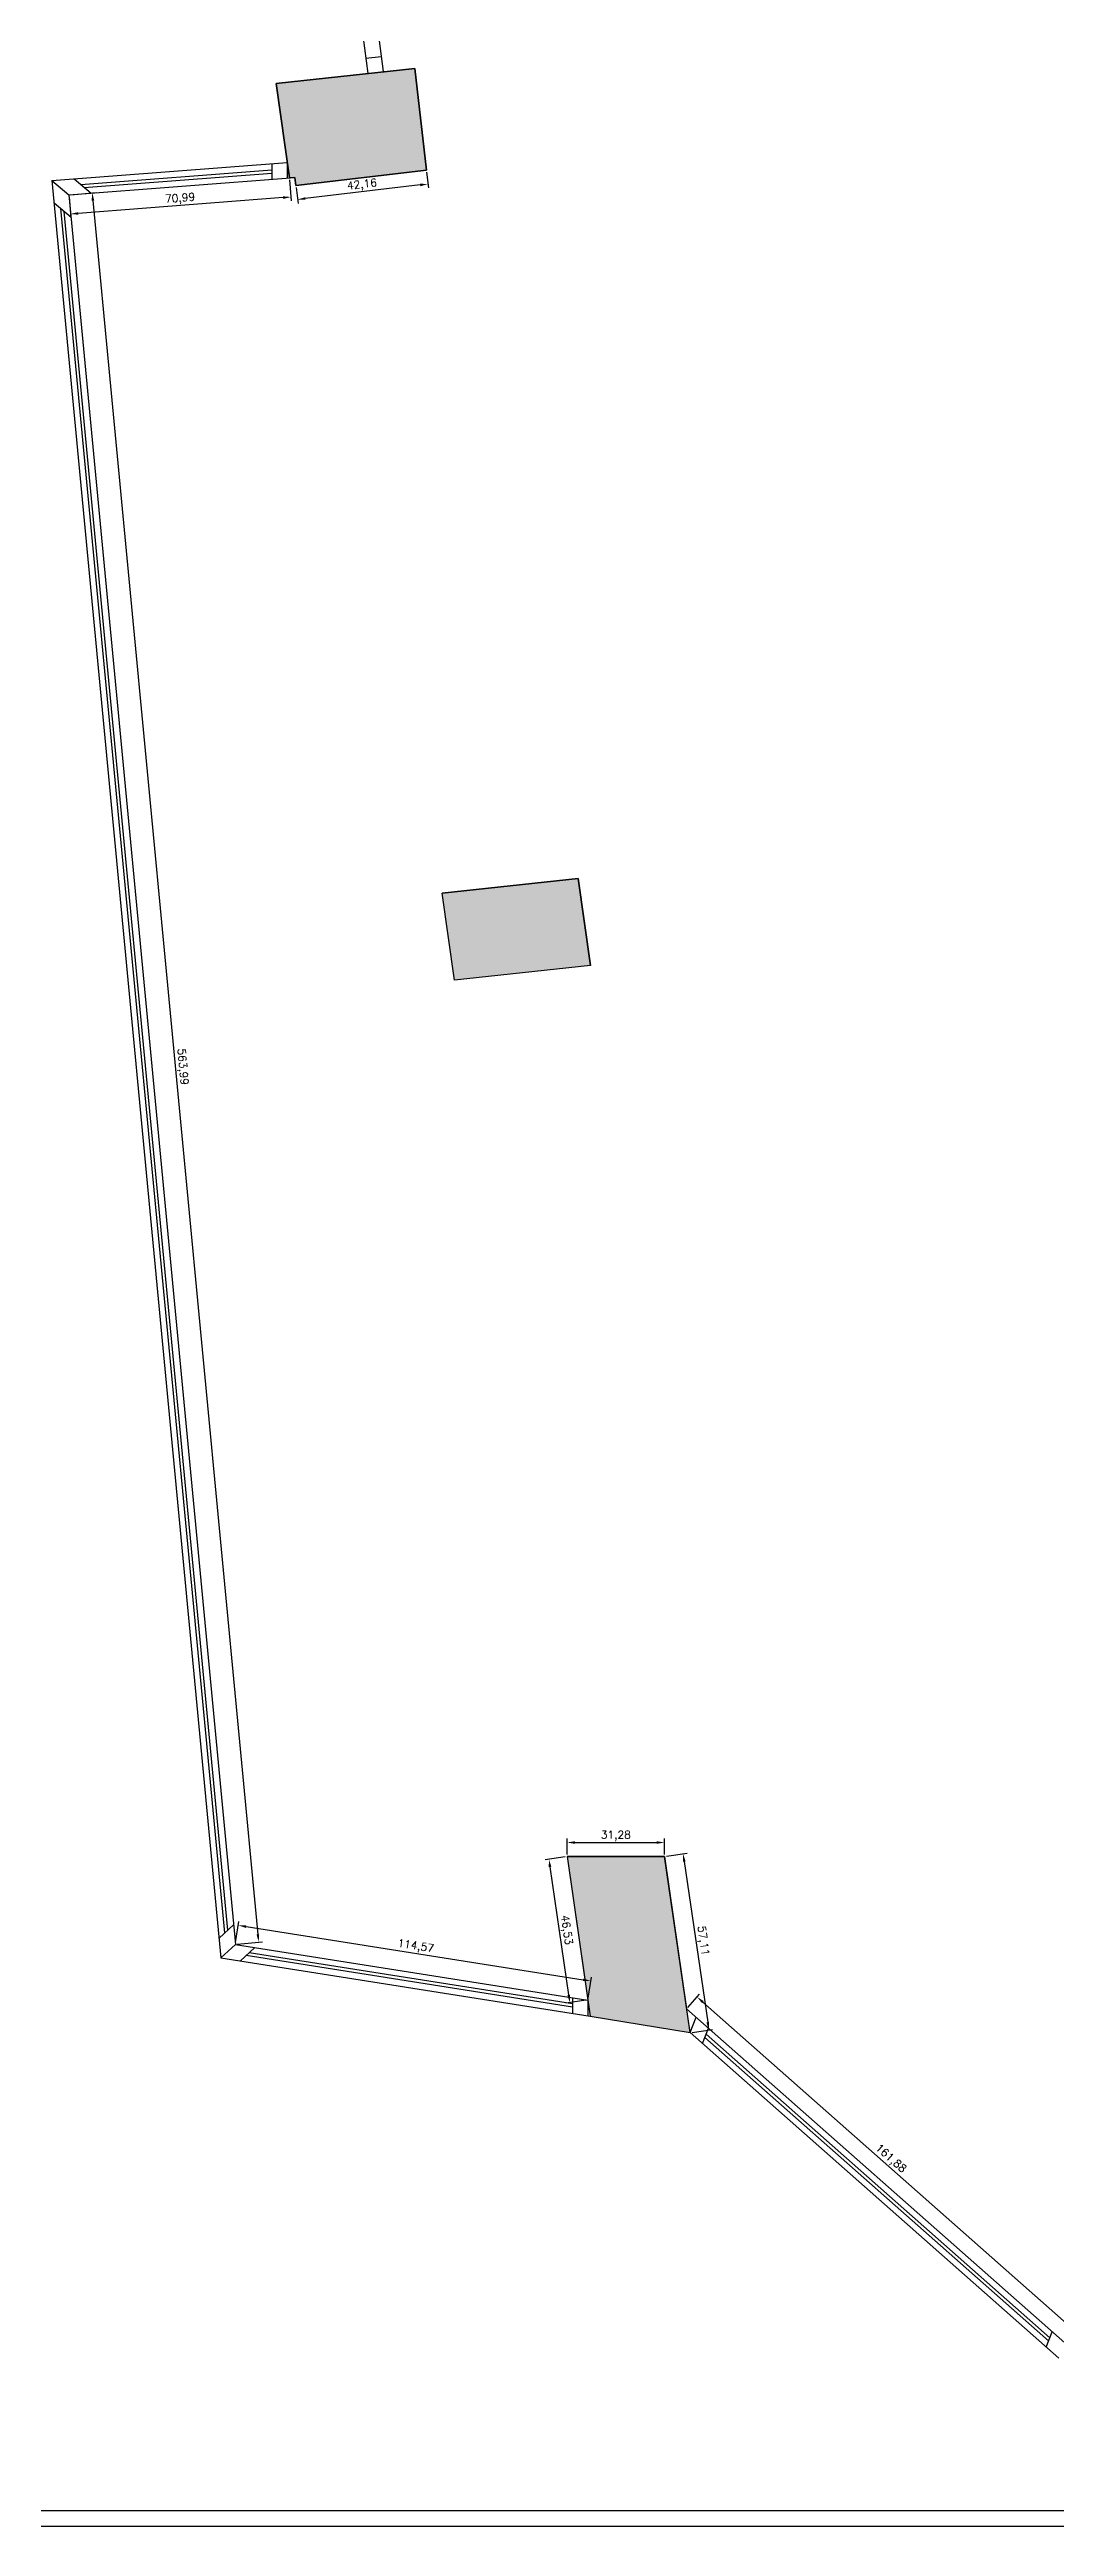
# Model space of a CAD drawing. Extents: x 24214 to 26635, y 31988 to 38688.
# Drawn here: x 24843 to 25166, y 33688 to 34483 of the extents above; entities that cross this region are included whole.
import ezdxf

# ---------------------------------------------------------------- set-up
doc = ezdxf.new("R2010")
doc.units = 0
doc.header["$MEASUREMENT"] = 0
doc.header["$PDMODE"] = 3
doc.header["$PDSIZE"] = -3
doc.layers.add('Leica_3DDisto_2D', color=5, linetype='Continuous')
doc.styles.get("Standard").update_dxf_attribs({"font": 'simplex'})
doc.dimstyles.new('ISO-25', dxfattribs={"dimtxt": 2.5, "dimasz": 2.5, "dimexe": 1.25, "dimexo": 0.625, "dimtad": 1, "dimtxsty": 'Standard', "dimcen": 2.5, "dimadec": 0, "dimazin": 0, "dimtfac": 1, "dimtmove": 0, "dimatfit": 3, "dimfxl": 1, "dimarcsym": 0})

# ---------------------------------------------------------------- blocks, each defined once
blk = doc.blocks.new('*D336')
at = {"color": 0, "linetype": 'ByBlock', "lineweight": -2, "ltscale": 5, "transparency": 33554636}
for p, q in [((24922.38, 34438.88), (24922.98, 34433.8)), ((24962.22, 34439.69), (24925.32, 34435.33)), ((24964.25, 34443.83), (24964.85, 34438.75))]:
    blk.add_line(p, q, dxfattribs=at)
at = {"color": 0, "transparency": 33554636}
for points in [[(24962.27, 34439.28), (24962.17, 34440.11), (24964.7, 34439.99)], [(24925.27, 34435.74), (24925.37, 34434.92), (24922.83, 34435.04)]]:
    blk.add_solid(points, dxfattribs=at)
at = {"layer": 'Defpoints', "color": 0, "transparency": 33554636}
for p in [(24922.31, 34439.51), (24964.18, 34444.46), (24922.83, 34435.04)]:
    blk.add_point(p, dxfattribs=at)
at = {"color": 0, "transparency": 33554636, "insert": (24943.52, 34439.61), "char_height": 2.5, "attachment_point": 5, "rotation": 6.74239}
blk.add_mtext('42,16', dxfattribs=at)
blk = doc.blocks.new('*D337')
at = {"color": 0, "linetype": 'ByBlock', "lineweight": -2, "ltscale": 5, "transparency": 33554636}
for p, q in [((24920.27, 34441.32), (24920.79, 34434.58)), ((24849.49, 34435.87), (24850.01, 34429.13)), ((24918.2, 34435.63), (24852.41, 34430.57))]:
    blk.add_line(p, q, dxfattribs=at)
at = {"color": 0, "transparency": 33554636}
for points in [[(24852.38, 34430.98), (24852.44, 34430.15), (24849.92, 34430.38)], [(24918.23, 34435.22), (24918.17, 34436.05), (24920.69, 34435.82)]]:
    blk.add_solid(points, dxfattribs=at)
at = {"layer": 'Defpoints', "color": 0, "transparency": 33554636}
for p in [(24920.22, 34441.94), (24849.45, 34436.5), (24849.92, 34430.38)]:
    blk.add_point(p, dxfattribs=at)
at = {"color": 0, "transparency": 33554636, "insert": (24885.14, 34435.21), "char_height": 2.5, "attachment_point": 5, "rotation": 4.39962}
blk.add_mtext('70,99', dxfattribs=at)
blk = doc.blocks.new('*D338')
at = {"color": 0, "linetype": 'ByBlock', "lineweight": -2, "ltscale": 5, "transparency": 33554636}
for p, q in [((24850.07, 34436.55), (24858.16, 34437.32)), ((24857.16, 34434.72), (24910.1, 33878.25)), ((24903.49, 33875.1), (24911.58, 33875.87))]:
    blk.add_line(p, q, dxfattribs=at)
at = {"color": 0, "transparency": 33554636}
for points in [[(24857.57, 34434.76), (24856.74, 34434.68), (24856.92, 34437.21)], [(24909.69, 33878.21), (24910.52, 33878.28), (24910.34, 33875.76)]]:
    blk.add_solid(points, dxfattribs=at)
at = {"layer": 'Defpoints', "color": 0, "transparency": 33554636}
for p in [(24849.45, 34436.5), (24902.87, 33875.05), (24910.34, 33875.76)]:
    blk.add_point(p, dxfattribs=at)
at = {"color": 0, "transparency": 33554636, "insert": (24885.73, 34156.68), "char_height": 2.5, "attachment_point": 5, "rotation": 275.43513}
blk.add_mtext('563,99', dxfattribs=at)
blk = doc.blocks.new('*D339')
at = {"color": 0, "linetype": 'ByBlock', "lineweight": -2, "ltscale": 5, "transparency": 33554636}
for p, q in [((24902.96, 33875.66), (24904.02, 33882.37)), ((24906.3, 33880.74), (25014.53, 33863.65)), ((25016.14, 33857.79), (25017.19, 33864.5))]:
    blk.add_line(p, q, dxfattribs=at)
at = {"color": 0, "transparency": 33554636}
for points in [[(24906.36, 33881.15), (24906.23, 33880.33), (24903.83, 33881.13)], [(25014.46, 33863.24), (25014.59, 33864.06), (25017, 33863.26)]]:
    blk.add_solid(points, dxfattribs=at)
at = {"layer": 'Defpoints', "color": 0, "transparency": 33554636}
for p in [(24902.87, 33875.05), (25016.04, 33857.18), (25017, 33863.26)]:
    blk.add_point(p, dxfattribs=at)
at = {"color": 0, "transparency": 33554636, "insert": (24960.74, 33874.28), "char_height": 2.5, "attachment_point": 5, "rotation": 351.02737}
blk.add_mtext('114,57', dxfattribs=at)
blk = doc.blocks.new('*D340')
at = {"color": 0, "linetype": 'ByBlock', "lineweight": -2, "ltscale": 5, "transparency": 33554636}
for p, q in [((25008.72, 33903.14), (25002.29, 33902.2)), ((25009.86, 33858.8), (25003.88, 33899.91)), ((25015.42, 33857.09), (25008.99, 33856.15))]:
    blk.add_line(p, q, dxfattribs=at)
at = {"color": 0, "transparency": 33554636}
for points in [[(25004.3, 33899.97), (25003.47, 33899.85), (25003.52, 33902.38)], [(25009.45, 33858.74), (25010.28, 33858.86), (25010.22, 33856.33)]]:
    blk.add_solid(points, dxfattribs=at)
at = {"layer": 'Defpoints', "color": 0, "transparency": 33554636}
for p in [(25003.52, 33902.38), (25009.34, 33903.23), (25016.04, 33857.18)]:
    blk.add_point(p, dxfattribs=at)
at = {"color": 0, "transparency": 33554636, "insert": (25008.96, 33879.66), "char_height": 2.5, "attachment_point": 5, "rotation": 278.27944}
blk.add_mtext('46,53', dxfattribs=at)
blk = doc.blocks.new('*D341')
at = {"color": 0, "linetype": 'ByBlock', "lineweight": -2, "ltscale": 5, "transparency": 33554636}
for p, q in [((25009.34, 33903.85), (25009.34, 33908.98)), ((25011.84, 33907.73), (25038.12, 33907.73)), ((25040.62, 33903.85), (25040.62, 33908.98))]:
    blk.add_line(p, q, dxfattribs=at)
at = {"color": 0, "transparency": 33554636}
for points in [[(25011.84, 33908.14), (25011.84, 33907.31), (25009.34, 33907.73)], [(25038.12, 33907.31), (25038.12, 33908.14), (25040.62, 33907.73)]]:
    blk.add_solid(points, dxfattribs=at)
at = {"layer": 'Defpoints', "color": 0, "transparency": 33554636}
for p in [(25040.62, 33907.73), (25009.34, 33903.23), (25040.62, 33903.23)]:
    blk.add_point(p, dxfattribs=at)
at = {"color": 0, "transparency": 33554636, "insert": (25024.98, 33909.84), "char_height": 2.5, "attachment_point": 5}
blk.add_mtext('31,28', dxfattribs=at)
blk = doc.blocks.new('*D342')
at = {"color": 0, "linetype": 'ByBlock', "lineweight": -2, "ltscale": 5, "transparency": 33554636}
for p, q in [((25041.24, 33903.32), (25047.85, 33904.28)), ((25046.97, 33901.62), (25054.48, 33850.06)), ((25049.46, 33846.8), (25056.07, 33847.76))]:
    blk.add_line(p, q, dxfattribs=at)
at = {"color": 0, "transparency": 33554636}
for points in [[(25047.39, 33901.68), (25046.56, 33901.56), (25046.61, 33904.1)], [(25054.06, 33850), (25054.89, 33850.12), (25054.84, 33847.58)]]:
    blk.add_solid(points, dxfattribs=at)
at = {"layer": 'Defpoints', "color": 0, "transparency": 33554636}
for p in [(25040.62, 33903.23), (25048.84, 33846.71), (25054.84, 33847.58)]:
    blk.add_point(p, dxfattribs=at)
at = {"color": 0, "transparency": 33554636, "insert": (25052.82, 33876.14), "char_height": 2.5, "attachment_point": 5, "rotation": 278.27944}
blk.add_mtext('57,11', dxfattribs=at)
blk = doc.blocks.new('*D343')
at = {"color": 0, "linetype": 'ByBlock', "lineweight": -2, "ltscale": 5, "transparency": 33554636}
for p, q in [((25048.14, 33854.83), (25051.9, 33859.09)), ((25052.95, 33856.5), (25170.54, 33752.65)), ((25169.48, 33747.67), (25173.24, 33751.93))]:
    blk.add_line(p, q, dxfattribs=at)
at = {"color": 0, "transparency": 33554636}
for points in [[(25053.23, 33856.82), (25052.67, 33856.19), (25051.08, 33858.16)], [(25170.27, 33752.34), (25170.82, 33752.97), (25172.42, 33751)]]:
    blk.add_solid(points, dxfattribs=at)
at = {"layer": 'Defpoints', "color": 0, "transparency": 33554636}
for p in [(25047.73, 33854.37), (25169.07, 33747.21), (25172.42, 33751)]:
    blk.add_point(p, dxfattribs=at)
at = {"color": 0, "transparency": 33554636, "insert": (25113.14, 33806.16), "char_height": 2.5, "attachment_point": 5, "rotation": 318.55104}
blk.add_mtext('161,88', dxfattribs=at)

msp = doc.modelspace()

# ---------------------------------------------------------------- hatches: boundary and pattern name
at = {"linetype": 'ByBlock', "transparency": 33554495}
for points in [[(24945.34233, 34475.44803), (24915.96097, 34472.29786), (24919.52637, 34446.90088), (24920.22271, 34441.94076), (24921.94619, 34442.07336), (24922.30671, 34439.50532), (24964.17671, 34444.45532), (24960.42671, 34477.06532)], [(25012.89624, 34217.07147), (24969.24624, 34212.39147), (24973.16671, 34184.46532), (25016.81671, 34189.14532)], [(25016.7916, 33851.99524), (25048.84056, 33846.71093), (25047.72671, 33854.36532), (25040.61671, 33903.22532), (25009.33671, 33903.22532), (25016.03767, 33857.17622)]]:
    msp.add_hatch(color=254, dxfattribs=at).paths.add_polyline_path(points)

# ---------------------------------------------------------------- linework, layer by layer
at = {"color": 5, "linetype": 'ByBlock'}
for p, q in [((24935.91656, 34588.87765), (24950.29715, 34476.07982)), ((24944.70484, 34480.40833), (24949.67734, 34480.94147))]:
    msp.add_line(p, q, dxfattribs=at)
at = {"color": 5, "linetype": 'ByBlock', "transparency": 33554636}
msp.add_line((24932.12219, 34578.31297), (24945.34233, 34475.44803), dxfattribs=at)
at = {"linetype": 'ByBlock'}
for p, q in [((24915.96097, 34472.29786), (24960.42671, 34477.06532)), ((24960.42671, 34477.06532), (24964.17671, 34444.45532)), ((24964.17671, 34444.45532), (24922.30671, 34439.50532))]:
    msp.add_line(p, q, dxfattribs=at)
at = {"linetype": 'ByBlock', "transparency": 33554636}
for p, q in [((24915.96097, 34472.29786), (24920.22271, 34441.94076)), ((25040.61671, 33903.22532), (25047.72671, 33854.36532)), ((25016.03767, 33857.17622), (25016.7916, 33851.99524))]:
    msp.add_line(p, q, dxfattribs=at)
for points in [[(24214.33671, 35288.22532), (26634.33671, 35288.22532), (26634.33671, 33688.22532), (24214.33671, 33688.22532)], [(24219.33671, 35283.22532), (26629.33671, 35283.22532), (26629.33671, 33693.22532), (24219.33671, 33693.22532)]]:
    msp.add_lwpolyline(points, close=True, dxfattribs=at)
for points in [[(24920.22271, 34441.94076), (24921.94619, 34442.07336), (24922.30671, 34439.50532), (24964.17671, 34444.45532), (24960.42671, 34477.06532), (24915.96097, 34472.29786), (24920.22271, 34441.94076), (24921.94619, 34442.07336)], [(24922.30671, 34439.50532), (24921.94619, 34442.07336), (24920.22271, 34441.94076), (24915.96097, 34472.29786), (24960.42671, 34477.06532), (24964.17671, 34444.45532), (24922.30671, 34439.50532)], [(24969.24624, 34212.39147), (25012.89624, 34217.07147), (25016.81671, 34189.14532), (24973.16671, 34184.46532), (24969.24624, 34212.39147)], [(25048.84056, 33846.71093), (25040.61671, 33903.22532), (25009.33671, 33903.22532), (25016.7916, 33851.99524), (25048.84056, 33846.71093)]]:
    msp.add_lwpolyline(points, dxfattribs=at)
at = {"linetype": 'ByBlock'}
for points in [[(24969.24624, 34212.39147), (25012.89624, 34217.07147), (25016.81671, 34189.14532), (24973.16671, 34184.46532), (24969.24624, 34212.39147)], [(25016.7916, 33851.99524), (25048.84056, 33846.71093), (25040.61671, 33903.22532), (25009.33671, 33903.22532), (25016.7916, 33851.99524)]]:
    msp.add_lwpolyline(points, dxfattribs=at)
at = {"layer": 'Leica_3DDisto_2D'}
for p, q in [((24843.98658, 34441.09398), (24919.52637, 34446.90088)), ((24914.52637, 34446.51652), (24914.52637, 34441.50249)), ((24919.52637, 34446.90088), (24919.52637, 34441.88718)), ((24843.98658, 34441.09398), (24898.25649, 33870.7113)), ((24843.98658, 34441.09398), (24849.44671, 34436.49532)), ((24849.44671, 34436.49532), (24921.94619, 34442.07336)), ((24851.09909, 34441.64073), (24856.5587, 34437.04251)), ((24853.2833, 34439.80114), (24914.52637, 34444.51098)), ((24854.3745, 34438.8821), (24914.52637, 34443.50803)), ((24921.94619, 34442.07336), (24922.30671, 34439.50532)), ((24844.66274, 34433.9874), (24850.12287, 34429.38874)), ((24899.50124, 33878.744), (24846.8468, 34432.14794)), ((24900.42328, 33879.61081), (24847.93882, 34431.2282)), ((24849.44671, 34436.49532), (24902.86671, 33875.04532)), ((25012.89624, 34217.07147), (24969.24624, 34212.39147)), ((25016.81671, 34189.14532), (25012.89624, 34217.07147)), ((24973.16671, 34184.46532), (24969.24624, 34212.39147)), ((25016.81671, 34189.14532), (24973.16671, 34184.46532)), ((25009.33671, 33903.22532), (25040.61671, 33903.22532)), ((25009.33671, 33903.22532), (25016.03767, 33857.17622)), ((25040.61671, 33903.22532), (25047.72671, 33854.36532)), ((24897.65715, 33877.0104), (24902.26737, 33881.34441)), ((24898.25649, 33870.7113), (24902.86671, 33875.04532)), ((24902.86671, 33875.04532), (25016.03767, 33857.17622)), ((24904.5066, 33869.72445), (24909.11682, 33874.05846)), ((25011.03767, 33855.94092), (24907.27273, 33872.32485)), ((24898.25649, 33870.7113), (25016.7916, 33851.99524)), ((25011.03767, 33854.92853), (24906.35069, 33871.45805)), ((25011.03767, 33857.96569), (25011.03767, 33852.90375)), ((25016.03767, 33857.17622), (25016.03767, 33852.11428)), ((25047.72671, 33854.36532), (25169.06671, 33747.20532)), ((25048.84056, 33846.71093), (25050.75297, 33851.69271)), ((25048.84056, 33846.71093), (25167.15429, 33742.22354)), ((25052.84031, 33843.17859), (25054.75273, 33848.16037)), ((25053.60528, 33845.1713), (25163.9195, 33747.74859)), ((25053.98776, 33846.16766), (25164.30198, 33748.74495)), ((25163.15453, 33745.75588), (25165.06695, 33750.73766))]:
    msp.add_line(p, q, dxfattribs=at)

# ---------------------------------------------------------------- dimensions: what is measured, and where the dimension line sits
at = {"color": 3, "linetype": 'ByBlock', "ltscale": 5, "transparency": 33554636}
for p1, p2, distance, picture, middle in [((24920.22271, 34441.94076), (24849.44671, 34436.49532), 6.13587, '*D337', (24885.1433, 34435.20712)), ((24849.44671, 34436.49532), (24902.86671, 33875.04532), 7.50687, '*D338', (24885.73342, 34156.68151)), ((24964.17671, 34444.45532), (24922.30671, 34439.50532), 4.49893, '*D336', (24943.52182, 34439.61098)), ((25009.33671, 33903.22532), (25040.61671, 33903.22532), 4.5, '*D341', (25024.97671, 33909.83841)), ((25040.61671, 33903.22532), (25048.84056, 33846.71093), 6.05927, '*D342', (25052.81582, 33876.14495)), ((25016.03767, 33857.17622), (25009.33671, 33903.22532), 5.87468, '*D340', (25008.96481, 33879.6591)), ((24902.86671, 33875.04532), (25016.03767, 33857.17622), 6.16052, '*D339', (24960.74256, 33874.28314)), ((25047.72671, 33854.36532), (25169.06671, 33747.20532), 5.05974, '*D343', (25113.14478, 33806.16169))]:
    dim = msp.add_aligned_dim(p1=p1, p2=p2, distance=distance, dimstyle='ISO-25', dxfattribs=at)
    dim.commit()
    dim.dimension.update_dxf_attribs({"geometry": picture, "text_midpoint": middle})

doc.saveas('drawing.dxf')
